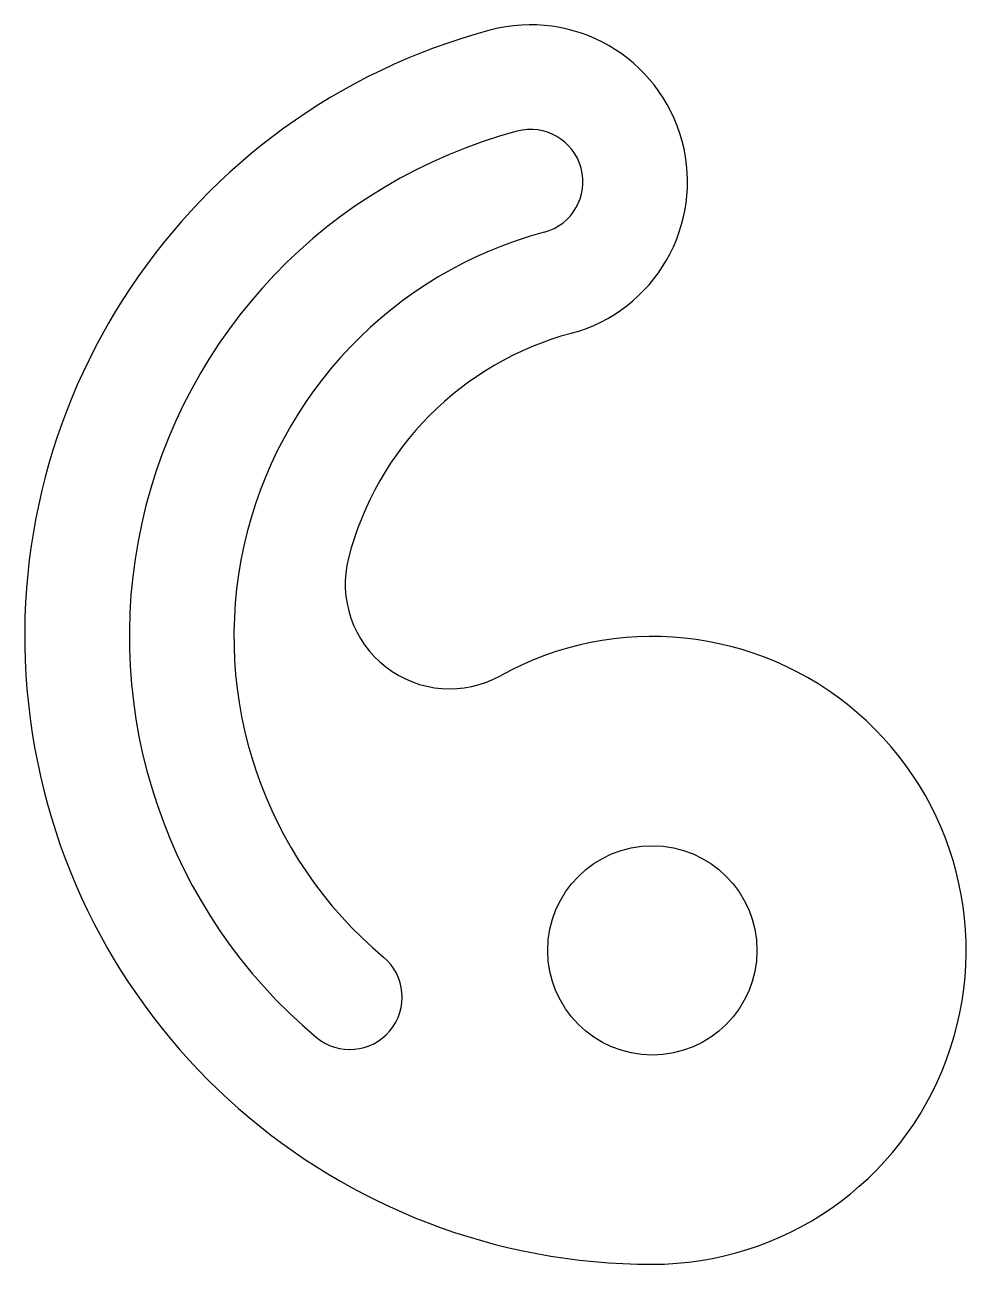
# Model space of a CAD drawing. Header units: millimetres. Extents: x -1154 to -1064, y 229 to 348.
import ezdxf

# ---------------------------------------------------------------- set-up
doc = ezdxf.new("R2010")
doc.units = ezdxf.units.MM

msp = doc.modelspace()

# ---------------------------------------------------------------- linework, layer by layer
msp.add_circle((-1093.94, 259.21), 10)
for centre, radius, start, end in [((-1093.94, 289.21), 60, 105, 270), ((-1105.58, 332.68), 15, 285, 105), ((-1105.58, 332.68), 5, 285, 105), ((-1093.94, 289.21), 50, 105, 230), ((-1093.94, 289.21), 40, 105, 230), ((-1093.94, 289.21), 30, 105, 165.5225), ((-1113.3, 294.21), 10, 165.5225, 298.955), ((-1093.94, 259.21), 30, 270, 118.955), ((-1122.86, 254.74), 5, 230, 50)]:
    msp.add_arc(centre, radius, start, end)

doc.saveas('drawing.dxf')
